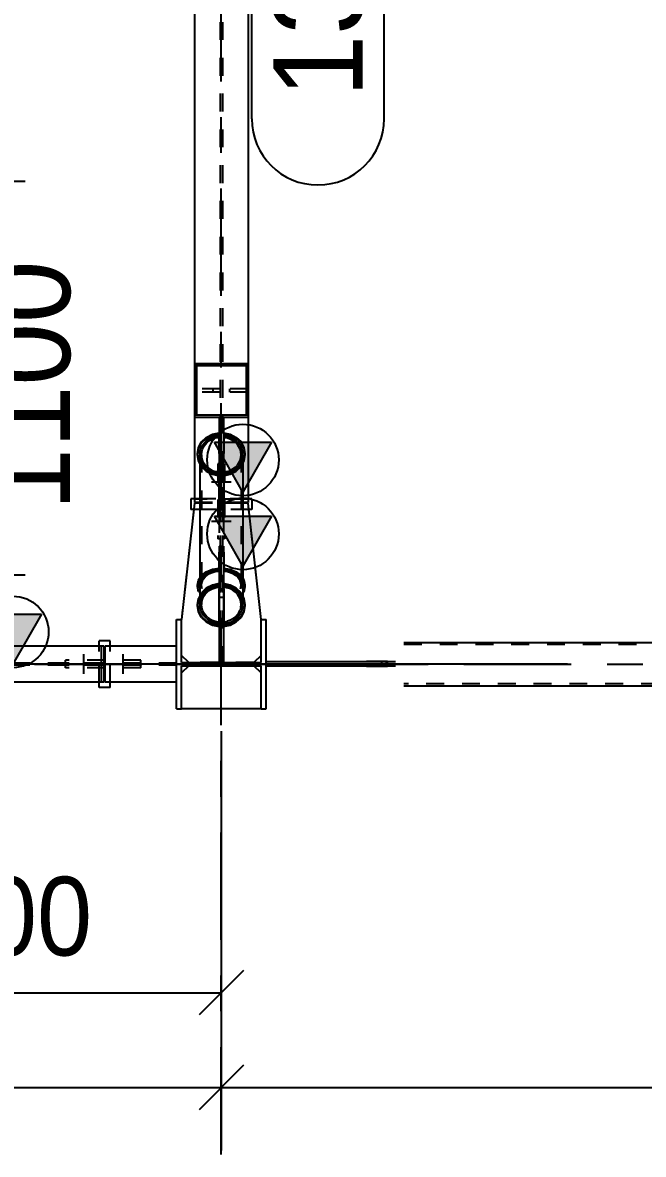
# Model space of a CAD drawing. Header units: millimetres. Extents: x 0 to 594, y 0 to 420.
# Drawn here: x 400.2 to 417.54, y 271.39 to 303.03 of the extents above; entities that cross this region are included whole.
import ezdxf

# ---------------------------------------------------------------- set-up
doc = ezdxf.new("R2010")
doc.units = ezdxf.units.MM
doc.header["$MEASUREMENT"] = 0
for name, pattern in [('XKITLINE00', [0]), ('XKITLINE02', [4, 2, -2]), ('XKITLINE03', [6, 3, -1, 1, -1]), ('XKITLINE04', [3, 0.5, -0.5, 0.5, -0.5, 0.5, -0.5])]:
    doc.linetypes.add(name, pattern=pattern)
for name, color, linetype in [('dimension', 7, 'Continuous'), ('grid', 7, 'Continuous'), ('mark', 7, 'Continuous'), ('part1', 7, 'Continuous')]:
    doc.layers.add(name, color=color, linetype=linetype)
doc.styles.add('STYLE_1', font='ARIAL.TTF', dxfattribs={"height": 0.2})

# ---------------------------------------------------------------- blocks, each defined once
blk = doc.blocks.new('*D362')
at = {"layer": 'grid', "color": 4, "linetype": 'XKITLINE03'}
blk.add_line((90.963, 1424.247), (486.501, 1424.247), dxfattribs=at)
blk = doc.blocks.new('*D399')
at = {"layer": 'part1', "color": 0, "linetype": 'XKITLINE00'}
for p, q in [((432.788, 1426.988), (431.988, 1428.388)), ((431.988, 1428.388), (433.588, 1428.388)), ((433.588, 1428.388), (432.788, 1426.988))]:
    blk.add_line(p, q, dxfattribs=at)
at = {"layer": 'part1', "color": 2, "linetype": 'XKITLINE04'}
for p, q in [((432.113, 1427.379), (432.113, 1426.851)), ((432.253, 1427.379), (432.253, 1426.851)), ((431.644, 1426.652), (431.693, 1426.711)), ((431.693, 1426.711), (431.755, 1426.763)), ((431.734, 1426.69), (431.79, 1426.737)), ((431.755, 1426.763), (431.827, 1426.807)), ((431.79, 1426.737), (431.856, 1426.778)), ((431.827, 1426.807), (431.908, 1426.843)), ((431.856, 1426.778), (431.931, 1426.811)), ((431.908, 1426.843), (431.996, 1426.869)), ((431.931, 1426.811), (432.011, 1426.835)), ((431.996, 1426.869), (432.088, 1426.885)), ((432.011, 1426.835), (432.096, 1426.85)), ((432.088, 1426.885), (432.113, 1426.887)), ((432.096, 1426.85), (432.113, 1426.851)), ((432.253, 1426.887), (432.277, 1426.885)), ((432.253, 1426.851), (432.27, 1426.85)), ((432.27, 1426.85), (432.354, 1426.835)), ((432.277, 1426.885), (432.37, 1426.869)), ((432.354, 1426.835), (432.435, 1426.811)), ((432.37, 1426.869), (432.457, 1426.843)), ((432.435, 1426.811), (432.509, 1426.778)), ((432.457, 1426.843), (432.538, 1426.807)), ((432.509, 1426.778), (432.575, 1426.737)), ((432.538, 1426.807), (432.61, 1426.763)), ((432.575, 1426.737), (432.632, 1426.69)), ((432.61, 1426.763), (432.672, 1426.711)), ((432.722, 1426.652), (432.672, 1426.711)), ((431.578, 1426.454), (431.578, 1426.548)), ((431.578, 1426.454), (431.585, 1426.522)), ((431.585, 1426.386), (431.578, 1426.454)), ((431.585, 1426.522), (431.607, 1426.589)), ((431.607, 1426.589), (431.644, 1426.652)), ((431.628, 1426.454), (431.628, 1426.548)), ((431.628, 1426.454), (431.635, 1426.517)), ((431.635, 1426.391), (431.628, 1426.454)), ((431.635, 1426.517), (431.655, 1426.578)), ((431.655, 1426.578), (431.688, 1426.636)), ((431.688, 1426.636), (431.734, 1426.69)), ((432.677, 1426.636), (432.632, 1426.69)), ((432.711, 1426.578), (432.677, 1426.636)), ((432.731, 1426.517), (432.711, 1426.578)), ((432.758, 1426.589), (432.722, 1426.652)), ((432.738, 1426.454), (432.731, 1426.517)), ((432.731, 1426.391), (432.738, 1426.454)), ((432.738, 1426.454), (432.738, 1426.548)), ((432.78, 1426.522), (432.758, 1426.589)), ((432.788, 1426.454), (432.78, 1426.522)), ((432.78, 1426.386), (432.788, 1426.454)), ((432.788, 1426.454), (432.788, 1426.548)), ((431.597, 1426.351), (431.585, 1426.386)), ((431.648, 1426.351), (431.635, 1426.391)), ((432.718, 1426.351), (432.731, 1426.391)), ((432.769, 1426.351), (432.78, 1426.386))]:
    blk.add_line(p, q, dxfattribs=at)
at = {"layer": 'part1', "color": 0, "linetype": 'XKITLINE00'}
blk.add_circle((432.788, 1427.888), 1, dxfattribs=at)
at = {"layer": 'part1', "color": 0}
blk.add_solid([(431.988, 1428.388), (433.588, 1428.388), (431.988, 1428.388), (432.788, 1426.988)], dxfattribs=at)
blk = doc.blocks.new('*D400')
at = {"layer": 'part1', "color": 0, "linetype": 'XKITLINE00'}
for p, q in [((431.578, 1454.277), (431.433, 1454.277)), ((431.433, 1454.277), (431.433, 1451.147)), ((432.933, 1454.277), (432.788, 1454.277)), ((432.933, 1454.277), (432.933, 1451.147)), ((431.578, 1454.187), (431.433, 1454.187)), ((432.933, 1454.187), (432.788, 1454.187)), ((432.183, 1451.277), (431.383, 1452.677)), ((431.383, 1452.677), (432.983, 1452.677)), ((432.983, 1452.677), (432.183, 1451.277)), ((431.433, 1449.647), (431.433, 1432.647)), ((432.933, 1449.647), (432.933, 1432.647)), ((431.433, 1431.147), (431.433, 1428.767)), ((432.933, 1431.147), (432.933, 1428.767)), ((431.578, 1428.857), (431.433, 1428.857)), ((431.578, 1428.767), (431.433, 1428.767)), ((432.933, 1428.857), (432.788, 1428.857)), ((432.933, 1428.767), (432.788, 1428.767))]:
    blk.add_line(p, q, dxfattribs=at)
at = {"layer": 'part1', "color": 2, "linetype": 'XKITLINE04'}
for p, q in [((431.433, 1454.277), (431.433, 1449.647)), ((432.933, 1454.277), (431.433, 1454.277)), ((432.15, 1454.277), (431.578, 1454.277)), ((432.788, 1454.277), (432.15, 1454.277)), ((432.933, 1454.187), (431.433, 1454.187)), ((432.788, 1454.187), (431.578, 1454.187)), ((432.15, 1454.197), (432.15, 1428.847)), ((432.15, 1454.197), (432.215, 1454.197)), ((432.15, 1454.197), (432.215, 1454.197)), ((432.15, 1454.177), (432.215, 1454.177)), ((432.15, 1454.177), (432.215, 1454.177)), ((432.215, 1454.197), (432.215, 1428.847)), ((432.933, 1454.187), (432.933, 1428.767)), ((432.15, 1453.877), (432.215, 1453.877)), ((432.15, 1453.877), (432.215, 1453.877)), ((431.433, 1432.647), (431.433, 1431.147)), ((432.933, 1432.647), (432.933, 1431.147)), ((432.215, 1429.167), (432.15, 1429.167)), ((432.933, 1428.767), (431.433, 1428.767)), ((432.788, 1428.857), (431.578, 1428.857)), ((432.215, 1428.867), (432.15, 1428.867)), ((432.215, 1428.847), (432.15, 1428.847)), ((432.788, 1428.767), (432.215, 1428.767)), ((432.933, 1428.847), (432.933, 1428.857))]:
    blk.add_line(p, q, dxfattribs=at)
at = {"layer": 'part1', "color": 0, "linetype": 'XKITLINE00'}
blk.add_circle((432.183, 1452.177), 1, dxfattribs=at)
at = {"layer": 'part1', "color": 0}
blk.add_solid([(431.383, 1452.677), (432.983, 1452.677), (431.383, 1452.677), (432.183, 1451.277)], dxfattribs=at)
blk = doc.blocks.new('*D402')
at = {"layer": 'part1', "color": 0, "linetype": 'XKITLINE00'}
for p, q in [((431.433, 1432.647), (431.433, 1431.147)), ((432.933, 1432.647), (431.433, 1432.647)), ((431.493, 1432.587), (431.493, 1431.207)), ((432.873, 1432.587), (431.493, 1432.587)), ((432.873, 1432.587), (432.873, 1431.207)), ((432.933, 1432.647), (432.933, 1431.147)), ((432.933, 1431.147), (431.433, 1431.147)), ((432.873, 1431.207), (431.493, 1431.207))]:
    blk.add_line(p, q, dxfattribs=at)
at = {"layer": 'part1', "color": 2, "linetype": 'XKITLINE04'}
for p, q in [((431.493, 1432.587), (431.433, 1432.587)), ((432.933, 1432.587), (432.873, 1432.587)), ((432.933, 1432.587), (432.933, 1432.647)), ((431.493, 1431.207), (431.433, 1431.207)), ((432.933, 1431.207), (432.873, 1431.207))]:
    blk.add_line(p, q, dxfattribs=at)
blk = doc.blocks.new('*D403')
at = {"layer": 'part1', "color": 0, "linetype": 'XKITLINE00'}
for p, q in [((426.355, 1424.247), (425.555, 1425.647)), ((425.555, 1425.647), (427.155, 1425.647)), ((427.155, 1425.647), (426.355, 1424.247)), ((418.683, 1423.747), (418.683, 1424.747)), ((428.913, 1424.747), (418.683, 1424.747)), ((428.833, 1423.747), (428.833, 1424.747)), ((428.913, 1423.747), (428.913, 1424.747)), ((428.913, 1423.747), (418.683, 1423.747))]:
    blk.add_line(p, q, dxfattribs=at)
at = {"layer": 'part1', "color": 2, "linetype": 'XKITLINE04'}
for p, q in [((428.833, 1424.275), (418.683, 1424.275)), ((428.833, 1424.22), (418.683, 1424.22)), ((422.915, 1424.22), (418.683, 1424.22)), ((428.533, 1424.22), (428.533, 1424.275)), ((428.781, 1424.275), (428.537, 1424.275)), ((428.913, 1423.747), (428.913, 1424.22))]:
    blk.add_line(p, q, dxfattribs=at)
at = {"layer": 'part1', "color": 0, "linetype": 'XKITLINE00'}
blk.add_circle((426.355, 1425.147), 1, dxfattribs=at)
at = {"layer": 'part1', "color": 0}
blk.add_solid([(425.555, 1425.647), (427.155, 1425.647), (425.555, 1425.647), (426.355, 1424.247)], dxfattribs=at)
blk = doc.blocks.new('*D555')
at = {"layer": 'dimension', "color": 1, "linetype": 'XKITLINE00'}
for p, q in [((432.183, 1420.628), (432.183, 1410.652)), ((432.805, 1413.034), (431.56, 1411.79)), ((372.183, 1412.412), (432.183, 1412.412))]:
    blk.add_line(p, q, dxfattribs=at)
blk = doc.blocks.new('*D693')
at = {"layer": 'dimension', "color": 1, "linetype": 'XKITLINE00'}
for p, q in [((424.105, 1428.747), (424.355, 1426.747)), ((424.105, 1428.747), (424.605, 1428.747)), ((424.605, 1428.747), (424.355, 1426.747)), ((410.866, 1426.747), (426.355, 1426.747)), ((424.355, 1424.247), (424.355, 1426.747)), ((441.861, 1424.247), (422.005, 1424.247)), ((424.105, 1422.247), (424.355, 1424.247)), ((424.605, 1422.247), (424.355, 1424.247)), ((424.605, 1422.247), (424.105, 1422.247))]:
    blk.add_line(p, q, dxfattribs=at)
at = {"layer": 'dimension', "color": 1}
for points in [[(424.355, 1426.747), (424.105, 1428.747), (424.355, 1426.747), (424.605, 1428.747)], [(424.355, 1424.247), (424.605, 1422.247), (424.355, 1424.247), (424.105, 1422.247)]]:
    blk.add_solid(points, dxfattribs=at)
at = {"layer": 'dimension', "color": 1, "style": 'STYLE_1', "width": 0.9}
blk.add_text('250', height=2.5, rotation=90.0002, dxfattribs=at).set_placement((423.255, 1422.716))
blk = doc.blocks.new('*D694')
at = {"layer": 'dimension', "color": 1, "linetype": 'XKITLINE00'}
for p, q in [((432.183, 1420.628), (432.183, 1410.652)), ((466.683, 1416.032), (466.683, 1410.652)), ((432.805, 1413.034), (431.56, 1411.79)), ((467.305, 1413.034), (466.06, 1411.79)), ((432.183, 1412.412), (466.683, 1412.412))]:
    blk.add_line(p, q, dxfattribs=at)
at = {"layer": 'dimension', "color": 1, "style": 'STYLE_1', "width": 0.9}
blk.add_text('3450', height=2.2, dxfattribs=at).set_placement((446.169, 1413.452))
blk = doc.blocks.new('*D697')
at = {"layer": 'part1', "color": 0, "linetype": 'XKITLINE00'}
for p, q in [((455.662, 1424.852), (454.862, 1426.252)), ((454.862, 1426.252), (456.462, 1426.252)), ((456.462, 1426.252), (455.662, 1424.852)), ((437.286, 1424.852), (457.411, 1424.852)), ((456.93, 1424.786), (457.083, 1424.823)), ((457.083, 1424.823), (457.245, 1424.845)), ((457.245, 1424.845), (457.411, 1424.852)), ((457.411, 1424.852), (457.577, 1424.845)), ((457.577, 1424.845), (457.738, 1424.823)), ((457.738, 1424.823), (457.892, 1424.786)), ((456.403, 1424.434), (456.467, 1424.522)), ((456.467, 1424.522), (456.554, 1424.603)), ((456.487, 1424.419), (456.545, 1424.499)), ((456.545, 1424.499), (456.625, 1424.573)), ((456.554, 1424.603), (456.662, 1424.675)), ((456.625, 1424.573), (456.724, 1424.64)), ((456.662, 1424.675), (456.788, 1424.737)), ((456.724, 1424.64), (456.84, 1424.696)), ((456.788, 1424.737), (456.93, 1424.786)), ((456.84, 1424.696), (456.97, 1424.742)), ((456.97, 1424.742), (457.11, 1424.775)), ((457.11, 1424.775), (457.259, 1424.795)), ((457.259, 1424.795), (457.411, 1424.802)), ((457.411, 1424.802), (457.563, 1424.795)), ((457.563, 1424.795), (457.711, 1424.775)), ((457.711, 1424.775), (457.852, 1424.742)), ((457.852, 1424.742), (457.982, 1424.696)), ((457.892, 1424.786), (458.034, 1424.737)), ((457.982, 1424.696), (458.098, 1424.64)), ((458.034, 1424.737), (458.16, 1424.675)), ((458.098, 1424.64), (458.197, 1424.573)), ((458.16, 1424.675), (458.268, 1424.603)), ((458.197, 1424.573), (458.277, 1424.499)), ((458.268, 1424.603), (458.355, 1424.522)), ((458.335, 1424.419), (458.277, 1424.499)), ((458.418, 1424.434), (458.355, 1424.522)), ((436.8, 1424.317), (436.236, 1424.317)), ((436.797, 1424.247), (436.8, 1424.317)), ((436.8, 1424.177), (436.797, 1424.247)), ((456.351, 1424.247), (456.364, 1424.342)), ((456.364, 1424.152), (456.351, 1424.247)), ((456.364, 1424.342), (456.403, 1424.434)), ((456.439, 1424.247), (456.451, 1424.334)), ((456.451, 1424.16), (456.439, 1424.247)), ((456.451, 1424.334), (456.487, 1424.419)), ((458.371, 1424.334), (458.335, 1424.419)), ((458.383, 1424.247), (458.371, 1424.334)), ((458.371, 1424.16), (458.383, 1424.247)), ((458.457, 1424.342), (458.418, 1424.434)), ((458.47, 1424.247), (458.457, 1424.342)), ((458.457, 1424.152), (458.47, 1424.247)), ((436.8, 1424.177), (436.236, 1424.177)), ((456.403, 1424.06), (456.364, 1424.152)), ((456.467, 1423.972), (456.403, 1424.06)), ((456.487, 1424.076), (456.451, 1424.16)), ((456.467, 1423.972), (456.554, 1423.892)), ((456.545, 1423.995), (456.487, 1424.076)), ((456.545, 1423.995), (456.625, 1423.921)), ((456.554, 1423.892), (456.662, 1423.819)), ((456.625, 1423.921), (456.724, 1423.855)), ((458.098, 1423.855), (458.197, 1423.921)), ((458.16, 1423.819), (458.268, 1423.892)), ((458.197, 1423.921), (458.277, 1423.995)), ((458.268, 1423.892), (458.355, 1423.972)), ((458.277, 1423.995), (458.335, 1424.076)), ((458.335, 1424.076), (458.371, 1424.16)), ((458.355, 1423.972), (458.418, 1424.06)), ((458.418, 1424.06), (458.457, 1424.152)), ((437.286, 1423.642), (457.411, 1423.642)), ((456.662, 1423.819), (456.788, 1423.758)), ((456.724, 1423.855), (456.84, 1423.798)), ((456.788, 1423.758), (456.93, 1423.708)), ((456.84, 1423.798), (456.97, 1423.753)), ((456.93, 1423.708), (457.083, 1423.672)), ((456.97, 1423.753), (457.11, 1423.719)), ((457.083, 1423.672), (457.245, 1423.65)), ((457.11, 1423.719), (457.259, 1423.699)), ((457.245, 1423.65), (457.411, 1423.642)), ((457.259, 1423.699), (457.411, 1423.692)), ((457.411, 1423.692), (457.563, 1423.699)), ((457.411, 1423.642), (457.577, 1423.65)), ((457.563, 1423.699), (457.711, 1423.719)), ((457.577, 1423.65), (457.738, 1423.672)), ((457.711, 1423.719), (457.852, 1423.753)), ((457.738, 1423.672), (457.892, 1423.708)), ((457.852, 1423.753), (457.982, 1423.798)), ((457.892, 1423.708), (458.034, 1423.758)), ((457.982, 1423.798), (458.098, 1423.855)), ((458.034, 1423.758), (458.16, 1423.819))]:
    blk.add_line(p, q, dxfattribs=at)
at = {"layer": 'part1', "color": 2, "linetype": 'XKITLINE04'}
for p, q in [((437.286, 1424.802), (457.411, 1424.802)), ((436.829, 1424.317), (436.324, 1424.317)), ((436.825, 1424.247), (436.829, 1424.317)), ((436.829, 1424.177), (436.825, 1424.247)), ((436.829, 1424.177), (436.324, 1424.177)), ((457.411, 1423.692), (437.286, 1423.692))]:
    blk.add_line(p, q, dxfattribs=at)
at = {"layer": 'part1', "color": 0, "linetype": 'XKITLINE00'}
blk.add_circle((455.662, 1425.752), 1, dxfattribs=at)
at = {"layer": 'part1', "color": 0}
blk.add_solid([(454.862, 1426.252), (456.462, 1426.252), (454.862, 1426.252), (455.662, 1424.852)], dxfattribs=at)
blk = doc.blocks.new('*D700')
at = {"layer": 'part1', "color": 2, "linetype": 'XKITLINE04'}
for p, q in [((432.153, 1428.747), (432.153, 1424.292)), ((432.153, 1428.747), (432.213, 1428.747)), ((432.153, 1428.747), (432.213, 1428.747)), ((432.213, 1428.747), (432.213, 1424.292)), ((432.153, 1428.447), (432.213, 1428.447)), ((432.153, 1428.447), (432.213, 1428.447)), ((432.153, 1424.492), (432.213, 1424.492)), ((432.153, 1424.492), (432.213, 1424.492)), ((432.153, 1424.292), (432.213, 1424.292)), ((432.153, 1424.292), (432.213, 1424.292))]:
    blk.add_line(p, q, dxfattribs=at)
blk = doc.blocks.new('*D701')
at = {"layer": 'part1', "color": 2, "linetype": 'XKITLINE04'}
for p, q in [((431.433, 1428.747), (431.073, 1425.497)), ((432.933, 1428.747), (431.433, 1428.747)), ((433.293, 1425.497), (432.933, 1428.747)), ((431.073, 1424.492), (431.073, 1425.497)), ((433.293, 1424.492), (433.293, 1425.497)), ((431.273, 1424.292), (431.073, 1424.492)), ((433.093, 1424.292), (431.273, 1424.292)), ((433.293, 1424.492), (433.093, 1424.292))]:
    blk.add_line(p, q, dxfattribs=at)
blk = doc.blocks.new('*D702')
at = {"layer": 'part1', "color": 2, "linetype": 'XKITLINE04'}
for p, q in [((429.073, 1424.897), (428.773, 1424.897)), ((428.773, 1423.597), (428.773, 1424.897)), ((429.073, 1423.597), (429.073, 1424.897)), ((429.073, 1423.597), (428.773, 1423.597))]:
    blk.add_line(p, q, dxfattribs=at)
blk = doc.blocks.new('*D703')
at = {"layer": 'part1', "color": 2, "linetype": 'XKITLINE04'}
for p, q in [((429.933, 1424.355), (427.833, 1424.355)), ((427.833, 1424.275), (427.833, 1424.355)), ((429.933, 1424.275), (427.833, 1424.275)), ((429.933, 1424.275), (429.933, 1424.355))]:
    blk.add_line(p, q, dxfattribs=at)
blk = doc.blocks.new('*D704')
at = {"layer": 'part1', "color": 0, "linetype": 'XKITLINE00'}
for p, q in [((430.933, 1424.747), (428.933, 1424.747)), ((428.933, 1423.747), (428.933, 1424.747)), ((430.933, 1423.747), (428.933, 1423.747))]:
    blk.add_line(p, q, dxfattribs=at)
at = {"layer": 'part1', "color": 2, "linetype": 'XKITLINE04'}
for p, q in [((430.933, 1423.747), (430.933, 1424.747)), ((430.933, 1424.275), (428.933, 1424.275)), ((430.933, 1424.22), (428.933, 1424.22)), ((429.233, 1424.22), (429.233, 1424.275))]:
    blk.add_line(p, q, dxfattribs=at)
blk = doc.blocks.new('*D705')
at = {"layer": 'part1', "color": 0, "linetype": 'XKITLINE02'}
blk.add_line((429.433, 1424.522), (429.433, 1423.972), dxfattribs=at)
blk.add_line((429.433, 1424.522), (429.433, 1423.972), dxfattribs=at)
blk = doc.blocks.new('*D706')
at = {"layer": 'part1', "color": 0, "linetype": 'XKITLINE02'}
blk.add_line((428.333, 1424.522), (428.333, 1423.972), dxfattribs=at)
blk.add_line((428.333, 1424.522), (428.333, 1423.972), dxfattribs=at)
blk = doc.blocks.new('*D708')
at = {"layer": 'part1', "color": 0, "linetype": 'XKITLINE02'}
blk.add_line((431.908, 1428.247), (432.458, 1428.247), dxfattribs=at)
blk.add_line((431.908, 1428.247), (432.458, 1428.247), dxfattribs=at)
blk.add_line((431.908, 1428.247), (432.458, 1428.247), dxfattribs=at)
blk = doc.blocks.new('*D709')
at = {"layer": 'part1', "color": 0, "linetype": 'XKITLINE02'}
blk.add_line((431.908, 1429.347), (432.458, 1429.347), dxfattribs=at)
blk.add_line((431.908, 1429.347), (432.458, 1429.347), dxfattribs=at)
blk.add_line((431.908, 1429.347), (432.458, 1429.347), dxfattribs=at)
blk = doc.blocks.new('*D710')
at = {"layer": 'part1', "color": 2, "linetype": 'XKITLINE04'}
for p, q in [((431.333, 1428.867), (431.333, 1428.567)), ((433.033, 1428.867), (431.333, 1428.867)), ((433.033, 1428.867), (433.033, 1428.567)), ((433.033, 1428.567), (431.333, 1428.567))]:
    blk.add_line(p, q, dxfattribs=at)
blk = doc.blocks.new('*D711')
at = {"layer": 'part1', "color": 2, "linetype": 'XKITLINE04'}
for p, q in [((432.215, 1429.847), (432.215, 1427.747)), ((432.275, 1429.847), (432.215, 1429.847)), ((432.275, 1429.847), (432.275, 1427.747)), ((432.275, 1427.747), (432.215, 1427.747))]:
    blk.add_line(p, q, dxfattribs=at)
blk = doc.blocks.new('*D712')
at = {"layer": 'part1', "color": 2, "linetype": 'XKITLINE04'}
for p, q in [((432.09, 1429.847), (432.09, 1427.747)), ((432.15, 1429.847), (432.09, 1429.847)), ((432.15, 1429.847), (432.15, 1427.747)), ((432.15, 1427.747), (432.09, 1427.747))]:
    blk.add_line(p, q, dxfattribs=at)
blk = doc.blocks.new('*D713')
at = {"layer": 'part1', "color": 2, "linetype": 'XKITLINE04'}
for p, q in [((432.15, 1431.947), (431.433, 1431.947)), ((431.433, 1431.947), (431.433, 1431.847)), ((432.15, 1431.847), (431.433, 1431.847)), ((431.95, 1431.947), (431.95, 1431.847)), ((432.15, 1431.947), (432.15, 1431.847))]:
    blk.add_line(p, q, dxfattribs=at)
blk = doc.blocks.new('*D714')
at = {"layer": 'part1', "color": 2, "linetype": 'XKITLINE04'}
for p, q in [((432.933, 1431.947), (432.215, 1431.947)), ((432.215, 1431.947), (432.215, 1431.847)), ((432.933, 1431.847), (432.215, 1431.847)), ((432.415, 1431.947), (432.415, 1431.847)), ((432.933, 1431.947), (432.933, 1431.847))]:
    blk.add_line(p, q, dxfattribs=at)
blk = doc.blocks.new('*D734')
at = {"layer": 'part1', "color": 0, "linetype": 'XKITLINE00'}
for p, q in [((431.433, 1428.747), (431.073, 1425.497)), ((431.578, 1428.747), (431.433, 1428.747)), ((432.933, 1428.747), (432.788, 1428.747)), ((433.293, 1425.497), (432.933, 1428.747)), ((431.273, 1424.292), (431.073, 1424.492)), ((433.293, 1424.492), (433.093, 1424.292))]:
    blk.add_line(p, q, dxfattribs=at)
at = {"layer": 'part1', "color": 2, "linetype": 'XKITLINE04'}
for p, q in [((432.788, 1428.747), (431.578, 1428.747)), ((431.073, 1424.492), (431.073, 1425.497)), ((433.293, 1424.492), (433.293, 1425.497)), ((433.093, 1424.292), (431.273, 1424.292))]:
    blk.add_line(p, q, dxfattribs=at)
blk = doc.blocks.new('*D735')
at = {"layer": 'part1', "color": 0, "linetype": 'XKITLINE00'}
for p, q in [((429.073, 1424.897), (428.773, 1424.897)), ((428.773, 1424.747), (428.773, 1424.897)), ((429.073, 1424.747), (429.073, 1424.897)), ((428.773, 1423.597), (428.773, 1423.747)), ((429.073, 1423.597), (428.773, 1423.597)), ((429.073, 1423.597), (429.073, 1423.747))]:
    blk.add_line(p, q, dxfattribs=at)
at = {"layer": 'part1', "color": 2, "linetype": 'XKITLINE04'}
for p, q in [((428.773, 1423.747), (428.773, 1424.747)), ((429.073, 1423.747), (429.073, 1424.747))]:
    blk.add_line(p, q, dxfattribs=at)
blk = doc.blocks.new('*D736')
at = {"layer": 'part1', "color": 2, "linetype": 'XKITLINE04'}
for p, q in [((432.933, 1432.647), (431.433, 1432.647)), ((431.433, 1432.647), (431.433, 1431.147)), ((432.933, 1432.647), (432.933, 1431.147)), ((432.933, 1431.147), (431.433, 1431.147))]:
    blk.add_line(p, q, dxfattribs=at)
blk = doc.blocks.new('*D737')
at = {"layer": 'part1', "color": 0, "linetype": 'XKITLINE00'}
for p, q in [((431.333, 1428.867), (431.333, 1428.567)), ((431.433, 1428.867), (431.333, 1428.867)), ((433.033, 1428.867), (432.933, 1428.867)), ((433.033, 1428.867), (433.033, 1428.567)), ((431.413, 1428.567), (431.333, 1428.567)), ((433.033, 1428.567), (432.953, 1428.567))]:
    blk.add_line(p, q, dxfattribs=at)
at = {"layer": 'part1', "color": 2, "linetype": 'XKITLINE04'}
for p, q in [((432.933, 1428.867), (431.433, 1428.867)), ((432.953, 1428.567), (431.413, 1428.567))]:
    blk.add_line(p, q, dxfattribs=at)
blk = doc.blocks.new('*D747')
at = {"layer": 'dimension', "color": 1, "linetype": 'XKITLINE00'}
for p, q in [((419.183, 1428.892), (419.183, 1413.301)), ((432.183, 1422.374), (432.183, 1413.301)), ((419.805, 1415.684), (418.56, 1414.439)), ((432.805, 1415.684), (431.56, 1414.439)), ((419.183, 1415.061), (432.183, 1415.061))]:
    blk.add_line(p, q, dxfattribs=at)
at = {"layer": 'dimension', "color": 1, "style": 'STYLE_1', "width": 0.9}
blk.add_text('1300', height=2.2, dxfattribs=at).set_placement((422.419, 1416.101))
blk = doc.blocks.new('*D748')
at = {"layer": 'grid', "color": 4, "linetype": 'XKITLINE03'}
blk.add_line((432.183, 1410.541), (432.183, 1487.23), dxfattribs=at)
blk = doc.blocks.new('*D750')
at = {"layer": 'dimension', "color": 1, "linetype": 'XKITLINE00'}
for p, q in [((410.365, 1437.747), (426.705, 1437.747)), ((424.105, 1435.747), (424.355, 1437.747)), ((424.355, 1426.747), (424.355, 1437.747)), ((424.605, 1435.747), (424.355, 1437.747)), ((424.605, 1435.747), (424.105, 1435.747)), ((424.105, 1428.747), (424.355, 1426.747)), ((424.105, 1428.747), (424.605, 1428.747)), ((424.605, 1428.747), (424.355, 1426.747)), ((410.866, 1426.747), (426.705, 1426.747))]:
    blk.add_line(p, q, dxfattribs=at)
at = {"layer": 'dimension', "color": 1}
for points in [[(424.355, 1437.747), (424.605, 1435.747), (424.355, 1437.747), (424.105, 1435.747)], [(424.355, 1426.747), (424.105, 1428.747), (424.355, 1426.747), (424.605, 1428.747)]]:
    blk.add_solid(points, dxfattribs=at)
at = {"layer": 'dimension', "color": 1, "style": 'STYLE_1', "width": 0.9}
blk.add_text('1100', height=2.5, rotation=90.0002, dxfattribs=at).set_placement((427.955, 1428.539))
blk = doc.blocks.new('*D761')
at = {"layer": 'part1', "color": 2, "linetype": 'XKITLINE04'}
for p, q in [((432.123, 1428.419), (432.123, 1424.292)), ((432.123, 1428.419), (432.243, 1428.419)), ((432.243, 1428.419), (432.243, 1424.292)), ((432.123, 1424.492), (432.243, 1424.492)), ((432.123, 1424.292), (432.123, 1424.292)), ((432.123, 1424.292), (432.243, 1424.292))]:
    blk.add_line(p, q, dxfattribs=at)
blk = doc.blocks.new('*D762')
at = {"layer": 'part1', "color": 2, "linetype": 'XKITLINE04'}
for p, q in [((431.547, 1426.594), (431.631, 1426.722)), ((431.631, 1426.722), (431.763, 1426.826)), ((431.631, 1426.68), (431.763, 1426.785)), ((431.763, 1426.826), (431.932, 1426.899)), ((431.763, 1426.785), (431.932, 1426.857)), ((431.932, 1426.899), (432.123, 1426.932)), ((431.932, 1426.857), (431.932, 1426.899)), ((431.932, 1426.857), (432.123, 1426.89)), ((432.123, 1426.932), (432.123, 1426.265)), ((431.518, 1426.454), (431.547, 1426.594)), ((431.518, 1426.413), (431.547, 1426.553)), ((431.518, 1426.413), (431.518, 1426.454)), ((431.539, 1426.351), (431.518, 1426.454)), ((431.547, 1426.272), (431.518, 1426.413)), ((431.547, 1426.553), (431.631, 1426.68)), ((431.552, 1426.265), (431.547, 1426.272))]:
    blk.add_line(p, q, dxfattribs=at)
blk = doc.blocks.new('*D763')
at = {"layer": 'part1', "color": 2, "linetype": 'XKITLINE04'}
for p, q in [((432.243, 1426.932), (432.243, 1426.265)), ((432.243, 1426.932), (432.433, 1426.899)), ((432.243, 1426.89), (432.433, 1426.857)), ((432.433, 1426.899), (432.602, 1426.826)), ((432.433, 1426.857), (432.433, 1426.899)), ((432.433, 1426.857), (432.602, 1426.785)), ((432.602, 1426.826), (432.734, 1426.722)), ((432.602, 1426.785), (432.734, 1426.68)), ((432.819, 1426.594), (432.734, 1426.722)), ((432.819, 1426.553), (432.734, 1426.68)), ((432.848, 1426.454), (432.819, 1426.594)), ((432.848, 1426.413), (432.819, 1426.553)), ((432.819, 1426.272), (432.848, 1426.413)), ((432.826, 1426.351), (432.848, 1426.454)), ((432.848, 1426.413), (432.848, 1426.454)), ((432.814, 1426.265), (432.819, 1426.272))]:
    blk.add_line(p, q, dxfattribs=at)
blk = doc.blocks.new('*D765')
at = {"layer": 'part1', "color": 2, "linetype": 'XKITLINE04'}
for p, q in [((431.755, 1430.482), (431.827, 1430.536)), ((431.827, 1430.536), (431.908, 1430.58)), ((431.856, 1430.5), (431.931, 1430.541)), ((431.908, 1430.58), (431.996, 1430.613)), ((431.931, 1430.541), (432.011, 1430.57)), ((431.996, 1430.613), (432.088, 1430.632)), ((432.011, 1430.57), (432.096, 1430.588)), ((432.088, 1430.632), (432.113, 1430.634)), ((432.096, 1430.588), (432.113, 1430.59)), ((432.113, 1430.634), (432.113, 1429.66)), ((432.253, 1430.634), (432.253, 1429.66)), ((432.253, 1430.634), (432.277, 1430.632)), ((432.253, 1430.59), (432.27, 1430.588)), ((432.27, 1430.588), (432.354, 1430.57)), ((432.277, 1430.632), (432.37, 1430.613)), ((432.354, 1430.57), (432.435, 1430.541)), ((432.37, 1430.613), (432.457, 1430.58)), ((432.435, 1430.541), (432.509, 1430.5)), ((432.457, 1430.58), (432.538, 1430.536)), ((432.538, 1430.536), (432.61, 1430.482)), ((431.585, 1430.186), (431.607, 1430.268)), ((431.607, 1430.268), (431.644, 1430.346)), ((431.635, 1430.179), (431.655, 1430.254)), ((431.644, 1430.346), (431.693, 1430.418)), ((431.655, 1430.254), (431.688, 1430.326)), ((431.688, 1430.326), (431.734, 1430.391)), ((431.693, 1430.418), (431.755, 1430.482)), ((431.734, 1430.391), (431.79, 1430.45)), ((431.79, 1430.45), (431.856, 1430.5)), ((432.509, 1430.5), (432.575, 1430.45)), ((432.632, 1430.391), (432.575, 1430.45)), ((432.672, 1430.418), (432.61, 1430.482)), ((432.677, 1430.326), (432.632, 1430.391)), ((432.722, 1430.346), (432.672, 1430.418)), ((432.711, 1430.254), (432.677, 1430.326)), ((432.731, 1430.179), (432.711, 1430.254)), ((432.758, 1430.268), (432.722, 1430.346)), ((432.78, 1430.186), (432.758, 1430.268)), ((431.578, 1430.102), (431.585, 1430.186)), ((431.585, 1430.018), (431.578, 1430.102)), ((431.578, 1430.102), (431.578, 1429.872)), ((431.607, 1429.936), (431.585, 1430.018)), ((431.644, 1429.858), (431.607, 1429.936)), ((431.628, 1430.102), (431.635, 1430.179)), ((431.635, 1430.025), (431.628, 1430.102)), ((431.628, 1430.102), (431.628, 1425.913)), ((431.655, 1429.95), (431.635, 1430.025)), ((431.688, 1429.878), (431.655, 1429.95)), ((431.734, 1429.812), (431.688, 1429.878)), ((432.632, 1429.812), (432.677, 1429.878)), ((432.677, 1429.878), (432.711, 1429.95)), ((432.711, 1429.95), (432.731, 1430.025)), ((432.722, 1429.858), (432.758, 1429.936)), ((432.738, 1430.102), (432.731, 1430.179)), ((432.731, 1430.025), (432.738, 1430.102)), ((432.738, 1430.102), (432.738, 1425.913)), ((432.758, 1429.936), (432.78, 1430.018)), ((432.788, 1430.102), (432.78, 1430.186)), ((432.78, 1430.018), (432.788, 1430.102)), ((432.788, 1430.102), (432.788, 1429.872)), ((431.693, 1429.786), (431.644, 1429.858)), ((431.755, 1429.722), (431.693, 1429.786)), ((431.79, 1429.753), (431.734, 1429.812)), ((431.755, 1429.722), (431.827, 1429.667)), ((431.79, 1429.753), (431.856, 1429.703)), ((431.908, 1429.623), (431.827, 1429.667)), ((431.856, 1429.703), (431.931, 1429.663)), ((431.908, 1429.623), (431.996, 1429.591)), ((431.931, 1429.663), (432.011, 1429.633)), ((431.996, 1429.591), (432.088, 1429.571)), ((432.011, 1429.633), (432.019, 1429.632)), ((432.019, 1429.632), (432.096, 1429.615)), ((432.088, 1429.571), (432.113, 1429.57)), ((432.096, 1429.615), (432.113, 1429.614)), ((432.183, 1429.709), (432.113, 1429.704)), ((432.183, 1429.665), (432.113, 1429.66)), ((432.113, 1429.614), (432.113, 1429.516)), ((432.253, 1429.704), (432.183, 1429.709)), ((432.253, 1429.66), (432.183, 1429.665)), ((432.253, 1429.614), (432.27, 1429.615)), ((432.253, 1429.614), (432.253, 1429.516)), ((432.253, 1429.57), (432.277, 1429.571)), ((432.253, 1429.52), (432.253, 1429.57)), ((432.354, 1429.633), (432.27, 1429.615)), ((432.277, 1429.571), (432.37, 1429.591)), ((432.354, 1429.633), (432.435, 1429.663)), ((432.37, 1429.591), (432.457, 1429.623)), ((432.435, 1429.663), (432.509, 1429.703)), ((432.538, 1429.667), (432.457, 1429.623)), ((432.509, 1429.703), (432.575, 1429.753)), ((432.538, 1429.667), (432.61, 1429.722)), ((432.575, 1429.753), (432.632, 1429.812)), ((432.61, 1429.722), (432.672, 1429.786)), ((432.672, 1429.786), (432.722, 1429.858)), ((432.253, 1429.52), (432.253, 1429.516)), ((432.183, 1428.679), (432.123, 1428.683)), ((432.183, 1428.635), (432.123, 1428.639)), ((432.243, 1428.683), (432.183, 1428.679)), ((432.243, 1428.639), (432.183, 1428.635)), ((432.113, 1427.375), (432.183, 1427.38)), ((432.113, 1427.375), (432.113, 1426.4)), ((432.183, 1427.38), (432.253, 1427.375)), ((432.253, 1427.375), (432.253, 1426.4)), ((432.113, 1427.33), (432.183, 1427.335)), ((432.183, 1427.335), (432.253, 1427.33)), ((431.908, 1426.391), (431.996, 1426.423)), ((431.996, 1426.423), (432.088, 1426.443)), ((432.011, 1426.381), (432.096, 1426.399)), ((432.088, 1426.443), (432.113, 1426.445)), ((432.096, 1426.399), (432.113, 1426.4)), ((432.253, 1426.445), (432.277, 1426.443)), ((432.253, 1426.4), (432.27, 1426.399)), ((432.27, 1426.399), (432.277, 1426.398)), ((432.277, 1426.443), (432.37, 1426.423)), ((432.277, 1426.398), (432.354, 1426.381)), ((432.37, 1426.423), (432.457, 1426.391)), ((431.585, 1425.997), (431.607, 1426.079)), ((431.607, 1426.079), (431.644, 1426.156)), ((431.644, 1426.156), (431.693, 1426.228)), ((431.655, 1426.065), (431.688, 1426.136)), ((431.688, 1426.136), (431.734, 1426.202)), ((431.693, 1426.228), (431.755, 1426.292)), ((431.734, 1426.202), (431.79, 1426.261)), ((431.755, 1426.292), (431.827, 1426.347)), ((431.79, 1426.261), (431.856, 1426.311)), ((431.827, 1426.347), (431.908, 1426.391)), ((431.856, 1426.311), (431.931, 1426.352)), ((431.931, 1426.352), (432.011, 1426.381)), ((432.113, 1426.355), (432.113, 1426.31)), ((432.113, 1426.355), (432.183, 1426.35)), ((432.183, 1426.35), (432.253, 1426.355)), ((432.253, 1426.355), (432.253, 1426.31)), ((432.435, 1426.352), (432.354, 1426.381)), ((432.509, 1426.311), (432.435, 1426.352)), ((432.457, 1426.391), (432.538, 1426.347)), ((432.575, 1426.261), (432.509, 1426.311)), ((432.538, 1426.347), (432.61, 1426.292)), ((432.632, 1426.202), (432.575, 1426.261)), ((432.672, 1426.228), (432.61, 1426.292)), ((432.677, 1426.136), (432.632, 1426.202)), ((432.722, 1426.156), (432.672, 1426.228)), ((432.711, 1426.065), (432.677, 1426.136)), ((432.758, 1426.079), (432.722, 1426.156)), ((432.78, 1425.997), (432.758, 1426.079)), ((431.578, 1425.913), (431.585, 1425.997)), ((431.628, 1425.913), (431.635, 1425.99)), ((431.635, 1425.835), (431.628, 1425.913)), ((431.635, 1425.99), (431.655, 1426.065)), ((431.655, 1425.76), (431.635, 1425.835)), ((432.731, 1425.99), (432.711, 1426.065)), ((432.731, 1425.835), (432.711, 1425.76)), ((432.738, 1425.913), (432.731, 1425.99)), ((432.731, 1425.835), (432.738, 1425.913)), ((432.788, 1425.913), (432.78, 1425.997)), ((431.688, 1425.689), (431.655, 1425.76)), ((431.734, 1425.623), (431.688, 1425.689)), ((431.79, 1425.564), (431.734, 1425.623)), ((431.79, 1425.564), (431.856, 1425.514)), ((431.856, 1425.514), (431.931, 1425.474)), ((431.931, 1425.474), (432.011, 1425.444)), ((432.435, 1425.474), (432.354, 1425.444)), ((432.509, 1425.514), (432.435, 1425.474)), ((432.575, 1425.564), (432.509, 1425.514)), ((432.632, 1425.623), (432.575, 1425.564)), ((432.677, 1425.689), (432.632, 1425.623)), ((432.677, 1425.689), (432.711, 1425.76)), ((432.011, 1425.444), (432.096, 1425.426)), ((432.096, 1425.426), (432.113, 1425.425)), ((432.253, 1425.425), (432.27, 1425.426)), ((432.27, 1425.426), (432.277, 1425.428)), ((432.277, 1425.428), (432.354, 1425.444))]:
    blk.add_line(p, q, dxfattribs=at)
at = {"layer": 'part1', "color": 0, "linetype": 'XKITLINE00'}
for p, q in [((432.788, 1429.055), (431.988, 1430.455)), ((431.988, 1430.455), (433.588, 1430.455)), ((433.588, 1430.455), (432.788, 1429.055)), ((431.578, 1429.872), (431.578, 1425.913)), ((432.788, 1429.872), (432.788, 1425.913)), ((432.113, 1429.516), (432.113, 1428.64)), ((432.253, 1429.516), (432.253, 1428.64)), ((432.123, 1428.683), (432.113, 1428.684)), ((432.123, 1428.639), (432.113, 1428.64)), ((432.253, 1428.684), (432.243, 1428.683)), ((432.253, 1428.64), (432.243, 1428.639)), ((432.113, 1426.31), (432.183, 1426.306)), ((432.113, 1426.31), (432.113, 1425.38)), ((432.183, 1426.306), (432.253, 1426.31)), ((432.253, 1426.31), (432.253, 1425.38)), ((431.585, 1425.829), (431.578, 1425.913)), ((431.607, 1425.747), (431.585, 1425.829)), ((432.758, 1425.747), (432.78, 1425.829)), ((432.78, 1425.829), (432.788, 1425.913)), ((431.644, 1425.669), (431.607, 1425.747)), ((431.693, 1425.597), (431.644, 1425.669)), ((431.755, 1425.533), (431.693, 1425.597)), ((431.755, 1425.533), (431.827, 1425.478)), ((431.827, 1425.478), (431.908, 1425.434)), ((432.457, 1425.434), (432.538, 1425.478)), ((432.538, 1425.478), (432.61, 1425.533)), ((432.61, 1425.533), (432.672, 1425.597)), ((432.672, 1425.597), (432.722, 1425.669)), ((432.722, 1425.669), (432.758, 1425.747)), ((431.908, 1425.434), (431.996, 1425.402)), ((431.996, 1425.402), (432.088, 1425.382)), ((432.088, 1425.382), (432.113, 1425.38)), ((432.253, 1425.38), (432.277, 1425.382)), ((432.277, 1425.382), (432.37, 1425.402)), ((432.37, 1425.402), (432.457, 1425.434))]:
    blk.add_line(p, q, dxfattribs=at)
blk.add_circle((432.788, 1429.955), 1, dxfattribs=at)
at = {"layer": 'part1', "color": 0}
blk.add_solid([(431.988, 1430.455), (433.588, 1430.455), (431.988, 1430.455), (432.788, 1429.055)], dxfattribs=at)
blk = doc.blocks.new('*D766')
at = {"layer": 'part1', "color": 0, "linetype": 'XKITLINE00'}
for p, q in [((432.123, 1431.147), (432.123, 1428.466)), ((432.243, 1431.147), (432.123, 1431.147)), ((432.243, 1431.147), (432.243, 1428.466)), ((432.243, 1428.466), (432.123, 1428.466))]:
    blk.add_line(p, q, dxfattribs=at)
at = {"layer": 'part1', "color": 2, "linetype": 'XKITLINE04'}
blk.add_line((432.123, 1429.896), (432.243, 1429.896), dxfattribs=at)
blk = doc.blocks.new('*D767')
at = {"layer": 'part1', "color": 2, "linetype": 'XKITLINE04'}
for p, q in [((431.932, 1426.459), (431.763, 1426.371)), ((431.932, 1426.432), (431.763, 1426.343)), ((432.123, 1426.5), (431.932, 1426.459)), ((432.123, 1426.473), (431.932, 1426.432)), ((431.932, 1426.432), (431.932, 1426.459)), ((432.123, 1426.5), (432.123, 1425.297)), ((431.631, 1426.214), (431.547, 1426.057)), ((431.631, 1426.242), (431.578, 1426.143)), ((431.763, 1426.371), (431.631, 1426.242)), ((431.763, 1426.343), (431.631, 1426.214)), ((431.518, 1425.885), (431.547, 1426.057))]:
    blk.add_line(p, q, dxfattribs=at)
at = {"layer": 'part1', "color": 0, "linetype": 'XKITLINE00'}
for p, q in [((431.518, 1425.913), (431.547, 1426.085)), ((431.578, 1426.143), (431.547, 1426.085)), ((431.547, 1425.74), (431.518, 1425.913)), ((431.518, 1425.885), (431.518, 1425.913)), ((431.547, 1425.713), (431.518, 1425.885)), ((431.631, 1425.583), (431.547, 1425.74)), ((431.631, 1425.555), (431.547, 1425.713)), ((431.631, 1425.583), (431.763, 1425.455)), ((431.631, 1425.555), (431.763, 1425.427)), ((431.763, 1425.455), (431.932, 1425.366)), ((431.763, 1425.427), (431.932, 1425.338)), ((431.932, 1425.366), (432.123, 1425.325)), ((431.932, 1425.338), (431.932, 1425.366)), ((431.932, 1425.338), (432.123, 1425.297))]:
    blk.add_line(p, q, dxfattribs=at)
blk = doc.blocks.new('*D768')
at = {"layer": 'part1', "color": 2, "linetype": 'XKITLINE04'}
for p, q in [((432.243, 1426.5), (432.243, 1425.297)), ((432.433, 1426.459), (432.243, 1426.5)), ((432.243, 1426.473), (432.433, 1426.432)), ((432.433, 1426.432), (432.433, 1426.459)), ((432.602, 1426.371), (432.433, 1426.459)), ((432.433, 1426.432), (432.602, 1426.343)), ((432.734, 1426.242), (432.602, 1426.371)), ((432.602, 1426.343), (432.734, 1426.214)), ((432.788, 1426.143), (432.734, 1426.242)), ((432.819, 1426.057), (432.734, 1426.214)), ((432.848, 1425.885), (432.819, 1426.057))]:
    blk.add_line(p, q, dxfattribs=at)
at = {"layer": 'part1', "color": 0, "linetype": 'XKITLINE00'}
for p, q in [((432.819, 1426.085), (432.788, 1426.143)), ((432.848, 1425.913), (432.819, 1426.085)), ((432.819, 1425.74), (432.848, 1425.913)), ((432.819, 1425.713), (432.848, 1425.885)), ((432.848, 1425.885), (432.848, 1425.913)), ((432.433, 1425.366), (432.602, 1425.455)), ((432.602, 1425.455), (432.734, 1425.583)), ((432.602, 1425.427), (432.734, 1425.555)), ((432.734, 1425.583), (432.819, 1425.74)), ((432.734, 1425.555), (432.819, 1425.713)), ((432.243, 1425.325), (432.433, 1425.366)), ((432.243, 1425.297), (432.433, 1425.338)), ((432.433, 1425.338), (432.602, 1425.427)), ((432.433, 1425.338), (432.433, 1425.366))]:
    blk.add_line(p, q, dxfattribs=at)
blk = doc.blocks.new('*D769')
at = {"layer": 'part1', "color": 2, "linetype": 'XKITLINE04'}
for p, q in [((432.123, 1427.548), (432.123, 1426.31)), ((432.123, 1427.548), (432.243, 1427.548)), ((432.243, 1427.548), (432.243, 1426.31)), ((432.123, 1427.309), (432.243, 1427.309)), ((432.123, 1424.492), (432.243, 1424.492))]:
    blk.add_line(p, q, dxfattribs=at)
at = {"layer": 'part1', "color": 0, "linetype": 'XKITLINE00'}
for p, q in [((432.123, 1426.31), (432.123, 1424.292)), ((432.123, 1426.119), (432.243, 1426.119)), ((432.243, 1426.31), (432.243, 1424.292)), ((432.123, 1424.296), (432.243, 1424.296)), ((432.123, 1424.292), (432.243, 1424.292))]:
    blk.add_line(p, q, dxfattribs=at)
blk = doc.blocks.new('*D770')
at = {"layer": 'part1', "color": 0, "linetype": 'XKITLINE00'}
for p, q in [((431.631, 1430.459), (431.763, 1430.588)), ((431.763, 1430.588), (431.932, 1430.676)), ((431.932, 1430.676), (432.123, 1430.717)), ((431.518, 1430.129), (431.547, 1430.302)), ((431.547, 1430.302), (431.631, 1430.459)), ((431.547, 1429.957), (431.518, 1430.129)), ((431.518, 1430.102), (431.518, 1430.129)), ((431.547, 1429.93), (431.518, 1430.102)), ((431.631, 1429.8), (431.547, 1429.957)), ((431.631, 1429.772), (431.547, 1429.93)), ((431.631, 1429.8), (431.763, 1429.671)), ((431.631, 1429.772), (431.763, 1429.644)), ((431.763, 1429.671), (431.839, 1429.632)), ((431.763, 1429.644), (431.932, 1429.555)), ((431.839, 1429.632), (432.123, 1429.632)), ((431.839, 1429.632), (431.932, 1429.57)), ((431.932, 1429.57), (432.123, 1429.517)), ((431.932, 1429.555), (431.932, 1429.57)), ((432.123, 1429.632), (432.123, 1429.517)), ((431.932, 1429.555), (432.123, 1429.514))]:
    blk.add_line(p, q, dxfattribs=at)
at = {"layer": 'part1', "color": 2, "linetype": 'XKITLINE04'}
for p, q in [((431.631, 1430.431), (431.763, 1430.56)), ((431.763, 1430.56), (431.932, 1430.649)), ((431.932, 1430.649), (432.123, 1430.69)), ((431.932, 1430.649), (431.932, 1430.676)), ((432.123, 1430.717), (432.123, 1429.514)), ((431.518, 1430.102), (431.547, 1430.274)), ((431.547, 1430.274), (431.631, 1430.431))]:
    blk.add_line(p, q, dxfattribs=at)
blk = doc.blocks.new('*D771')
at = {"layer": 'part1', "color": 2, "linetype": 'XKITLINE04'}
for p, q in [((432.243, 1430.717), (432.243, 1429.632)), ((432.243, 1430.69), (432.433, 1430.649)), ((432.433, 1430.649), (432.433, 1430.676)), ((432.433, 1430.649), (432.602, 1430.56)), ((432.602, 1430.56), (432.734, 1430.431)), ((432.819, 1430.274), (432.734, 1430.431)), ((432.848, 1430.102), (432.819, 1430.274)), ((432.243, 1429.517), (432.243, 1429.514))]:
    blk.add_line(p, q, dxfattribs=at)
at = {"layer": 'part1', "color": 0, "linetype": 'XKITLINE00'}
for p, q in [((432.243, 1430.717), (432.433, 1430.676)), ((432.433, 1430.676), (432.602, 1430.588)), ((432.602, 1430.588), (432.734, 1430.459)), ((432.819, 1430.302), (432.734, 1430.459)), ((432.848, 1430.129), (432.819, 1430.302)), ((432.734, 1429.8), (432.819, 1429.957)), ((432.734, 1429.772), (432.819, 1429.93)), ((432.819, 1429.957), (432.848, 1430.129)), ((432.819, 1429.93), (432.848, 1430.102)), ((432.848, 1430.102), (432.848, 1430.129)), ((432.243, 1429.632), (432.526, 1429.632)), ((432.243, 1429.632), (432.243, 1429.517)), ((432.243, 1429.517), (432.433, 1429.57)), ((432.433, 1429.555), (432.602, 1429.644)), ((432.433, 1429.57), (432.526, 1429.632)), ((432.433, 1429.555), (432.433, 1429.57)), ((432.526, 1429.632), (432.602, 1429.671)), ((432.602, 1429.671), (432.734, 1429.8)), ((432.602, 1429.644), (432.734, 1429.772)), ((432.243, 1429.514), (432.433, 1429.555))]:
    blk.add_line(p, q, dxfattribs=at)
blk = doc.blocks.new('*D780')
at = {"layer": 'mark', "color": 1, "linetype": 'XKITLINE00'}
for p, q in [((433.033, 1439.493), (433.033, 1446.256)), ((436.733, 1439.493), (436.733, 1446.256))]:
    blk.add_line(p, q, dxfattribs=at)
for centre, start, end in [((434.883, 1446.256), 0, 180), ((434.883, 1439.493), 180, 0)]:
    blk.add_arc(centre, 1.85, start, end, dxfattribs=at)
at = {"layer": 'mark', "color": 1, "style": 'STYLE_1', "width": 0.9}
blk.add_text('130', height=2.5, rotation=90.0002, dxfattribs=at).set_placement((436.133, 1440.093))
blk = doc.blocks.new('*D786')
at = {"layer": 'part1', "color": 2, "linetype": 'XKITLINE04'}
for p, q in [((431.273, 1424.202), (431.073, 1424.002)), ((433.093, 1424.202), (431.273, 1424.202)), ((433.293, 1424.002), (433.093, 1424.202)), ((431.073, 1422.997), (431.073, 1424.002)), ((433.293, 1422.997), (433.293, 1424.002)), ((433.293, 1422.997), (431.073, 1422.997))]:
    blk.add_line(p, q, dxfattribs=at)
blk = doc.blocks.new('*D788')
at = {"layer": 'part1', "color": 2, "linetype": 'XKITLINE04'}
for p, q in [((429.933, 1424.22), (427.833, 1424.22)), ((427.833, 1424.14), (427.833, 1424.22)), ((429.933, 1424.14), (429.933, 1424.22)), ((429.933, 1424.14), (427.833, 1424.14))]:
    blk.add_line(p, q, dxfattribs=at)
blk = doc.blocks.new('*D789')
at = {"layer": 'part1', "color": 2, "linetype": 'XKITLINE04'}
for p, q in [((431.273, 1424.202), (431.073, 1424.002)), ((433.093, 1424.202), (431.273, 1424.202)), ((433.293, 1424.002), (433.093, 1424.202)), ((431.073, 1422.997), (431.073, 1424.002)), ((433.293, 1422.997), (433.293, 1424.002)), ((433.293, 1422.997), (431.073, 1422.997))]:
    blk.add_line(p, q, dxfattribs=at)
blk = doc.blocks.new('*D804')
at = {"layer": 'part1', "color": 0, "linetype": 'XKITLINE00'}
for p, q in [((430.933, 1422.997), (430.933, 1425.497)), ((430.933, 1425.497), (431.073, 1425.497)), ((431.073, 1424.292), (431.073, 1425.497)), ((433.293, 1425.497), (433.433, 1425.497)), ((433.293, 1424.292), (433.293, 1425.497)), ((433.433, 1422.997), (433.433, 1425.497)), ((431.073, 1424.292), (433.293, 1424.292)), ((431.073, 1424.202), (433.293, 1424.202)), ((431.073, 1422.997), (431.073, 1424.202)), ((433.293, 1422.997), (433.293, 1424.202)), ((430.933, 1422.997), (431.073, 1422.997)), ((433.293, 1422.997), (433.433, 1422.997))]:
    blk.add_line(p, q, dxfattribs=at)
blk = doc.blocks.new('*D805')
at = {"layer": 'part1', "color": 0, "linetype": 'XKITLINE00'}
for p, q in [((436.8, 1424.307), (433.433, 1424.307)), ((436.8, 1424.187), (433.433, 1424.187)), ((436.666, 1424.187), (436.666, 1424.307))]:
    blk.add_line(p, q, dxfattribs=at)
at = {"layer": 'part1', "color": 2, "linetype": 'XKITLINE04'}
for p, q in [((433.433, 1424.187), (433.433, 1424.307)), ((437.049, 1424.307), (436.8, 1424.307)), ((437.049, 1424.187), (436.8, 1424.187))]:
    blk.add_line(p, q, dxfattribs=at)
blk = doc.blocks.new('*D806')
at = {"layer": 'part1', "color": 0, "linetype": 'XKITLINE00'}
for p, q in [((431.273, 1424.202), (431.073, 1424.002)), ((433.293, 1424.002), (433.093, 1424.202)), ((433.293, 1422.997), (431.073, 1422.997))]:
    blk.add_line(p, q, dxfattribs=at)
at = {"layer": 'part1', "color": 2, "linetype": 'XKITLINE04'}
for p, q in [((433.093, 1424.202), (431.273, 1424.202)), ((431.073, 1422.997), (431.073, 1424.002)), ((433.293, 1422.997), (433.293, 1424.002))]:
    blk.add_line(p, q, dxfattribs=at)

msp = doc.modelspace()

# ---------------------------------------------------------------- block references
at = {"layer": 'dimension'}
for name in ['*D750', '*D693', '*D747', '*D555', '*D694']:
    msp.add_blockref(name, (-26.435, -1139.151), dxfattribs=at)
at = {"layer": 'grid'}
for name in ['*D748', '*D362']:
    msp.add_blockref(name, (-26.435, -1139.151), dxfattribs=at)
at = {"layer": 'mark'}
msp.add_blockref('*D780', (-26.435, -1139.151), dxfattribs=at)
at = {"layer": 'part1'}
for name in ['*D400', '*D402', '*D736', '*D713', '*D714', '*D765', '*D766', '*D770', '*D771', '*D712', '*D711', '*D709', '*D701', '*D734', '*D710', '*D737', '*D399', '*D700', '*D761', '*D708', '*D769', '*D762', '*D763', '*D767', '*D768', '*D697', '*D403', '*D804', '*D702', '*D735', '*D704', '*D703', '*D706', '*D705', '*D805', '*D788', '*D786', '*D789', '*D806']:
    msp.add_blockref(name, (-26.435, -1139.151), dxfattribs=at)

doc.saveas('drawing.dxf')
